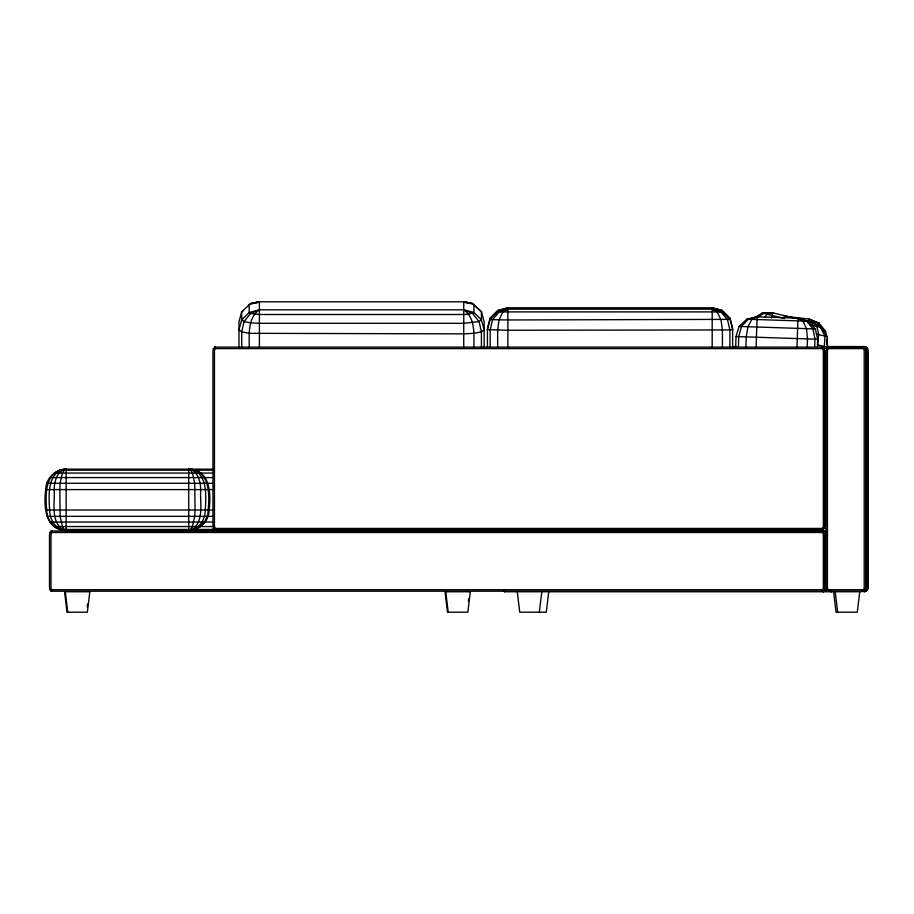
<?xml version="1.0" encoding="UTF-8"?>
<svg xmlns="http://www.w3.org/2000/svg" width="914" height="914" viewBox="0 0 914 914"><rect width="100%" height="100%" fill="white"/><g stroke="black" fill="none" stroke-linecap="round" stroke-linejoin="round"><path stroke-width="1.37" d="M735.69 346.52L736.021 336.546L739.095 326.424L746.818 319.203L757.112 316.804L797.956 318.152L808.079 321.237L815.311 328.949L817.699 339.254L817.47 346.383M738.421 346.612L738.752 336.638L741.46 326.504L748.178 319.249L757.112 316.804L756.106 347.194M745.893 346.863L746.224 336.889L747.938 326.721L751.925 319.363L757.112 316.804M796.997 347.126L797.956 318.152L806.708 321.191L812.934 328.88L814.968 339.163L814.728 346.292M807.211 347.469L807.496 338.911L806.468 328.663L802.972 321.065L797.956 318.152M87.276 606.747L87.607 604.017M468.391 601.298L468.722 598.567M539.34 612.197L541.796 591.758M548.743 591.758L546.298 612.197L519.735 612.197L517.278 591.758M784.063 316.118L809.256 319.123L808.936 321.842L819.07 323.053L825.616 331.359L826.187 335.289M826.782 344.658L826.747 339.208M859.937 591.758L865.238 591.209L866.255 587.668L866.255 350.656L865.238 347.114L864.21 346.566L827.113 346.566M188.73 530.463L192.443 529.457C204.542 520.203 199.698 502.506 200.737 489.596C200.486 482.466 198.715 474.423 192.443 470.162L188.73 469.168C208.141 471.144 206.096 496.176 205.262 510.023C205.296 519.506 199.012 530.051 188.73 530.463L190.683 529.457L192.443 526.555L194.739 516.341L195.048 510.023L194.739 483.278L192.443 473.064L190.683 470.162L188.73 469.168C209.969 469.83 209.683 494.703 208.163 510.023C208.175 520.603 199.515 530.371 188.73 530.463L188.73 469.168C210.334 469.499 211.123 494.12 209.157 510.023C209.135 520.98 199.675 530.428 188.73 530.463L66.128 530.463C44.523 530.131 43.735 505.499 45.7 489.596C45.734 478.65 55.183 469.19 66.128 469.168L212.962 469.168M771.599 317.889L772.844 312.805L796.105 318.518M821.8 327.658L812.523 322.562L811.872 325.213L821.8 327.658L827.273 336.695L827.501 347.274L817.573 344.841L818.681 334.593L816.83 326.435L812.523 322.562L798.847 319.192M824.154 349.388L824.976 336.135L820.464 327.326L812.523 322.562M732.628 346.76L732.628 328.229L729.886 318.026L722.414 310.543L712.189 307.812L507.864 307.812L497.65 310.543L490.167 318.026L487.436 328.229L487.436 346.76M864.21 348.611L864.21 346.566L866.255 347.114L868.3 350.656L868.3 587.668L866.255 591.209L864.21 591.758L864.21 589.713M52.007 531.011L50.99 534.553L50.99 587.668L52.007 591.209M215.476 347.114L214.447 350.656L214.447 526.373L215.476 529.914M828.461 347.114L827.433 350.656L827.433 587.668L828.461 591.209M822.326 529.914L823.343 526.373L823.343 350.656L822.326 347.114M822.326 591.209L823.343 587.668L823.343 534.553L822.326 531.011M863.193 591.209L864.21 587.668L864.21 350.656L863.193 347.114M502.826 590.741L504.597 591.758L859.731 591.758L857.286 612.197L836.036 612.197L833.579 591.758M764.515 317.432L767.223 314.245L772.844 312.805L762.265 313.034L753.216 318.506M51.264 531.011L49.493 534.553L49.493 587.668L51.264 591.209M214.721 347.114L212.951 350.656L212.951 526.373L214.721 529.914M827.707 347.114L825.936 350.656L825.936 587.668L827.707 591.209M823.068 529.914L824.839 526.373L824.839 350.656L823.068 347.114M823.068 591.209L824.839 587.668L824.839 534.553L823.068 531.011M826.416 589.713L823.343 591.758L823.343 589.713M863.936 591.209L865.707 587.668L865.707 350.656L863.936 347.114M496.245 313.525L499.021 310.383L507.864 307.812L507.864 347.366M826.884 589.713L823.343 591.758L825.114 589.713L865.707 589.713M484.169 347.309L484.169 321.842L481.427 311.823L472.584 303.494L463.729 301.803L259.405 301.803L250.55 303.494L241.707 311.823L238.965 321.842L238.965 347.309M243.284 310.669L241.707 311.823L241.707 319.831L238.965 329.851L241.707 331.851L249.191 333.324L463.729 333.85L473.943 333.324L481.427 331.851L484.169 329.851L481.427 319.831L481.427 311.823L472.584 303.494L463.729 301.803L463.729 346.589M757.832 317.444L763.601 313.353L772.844 312.805M830.495 347.114L831.523 347.114M66.128 469.168L64.186 470.162L62.426 473.064L60.13 483.278L59.821 489.596L60.13 516.341L62.426 526.555L64.186 529.457L66.128 530.463L66.128 469.168C44.9 469.83 45.186 494.703 46.705 510.023C46.683 520.603 55.343 530.371 66.128 530.463L62.426 529.457C50.316 520.203 55.171 502.506 54.12 489.596C54.383 482.466 56.154 474.423 62.426 470.162L66.128 469.168C46.717 471.144 48.773 496.176 49.607 510.023C49.562 519.506 55.845 530.051 66.128 530.463M504.037 309.64L507.864 307.812M864.21 591.758L867.283 589.713L867.752 587.668L867.752 350.656L867.283 348.611L864.21 346.566M259.405 346.589L259.405 301.803L249.191 304.488L249.191 312.497L241.707 319.831L244.072 321.568L250.55 322.836L259.405 323.305L463.729 323.305L479.05 321.568L481.427 319.831L473.943 312.497L463.729 309.812L259.405 309.812L249.191 312.497L250.55 313.502L259.405 314.496L463.729 314.496L468.836 314.233L473.943 312.497L473.943 304.488L463.729 301.803M250.55 303.494L259.405 301.803M499.021 310.383L497.65 310.543L497.65 311.903L490.167 319.374L487.436 329.588L507.864 330.262L729.886 329.931L732.628 329.588L729.886 318.026M254.298 302.763L258.125 302.557M732.925 346.566L735.781 346.566M214.447 347.114L823.343 347.114M827.433 347.114L866.255 347.114L867.752 348.611L825.936 348.611M212.951 348.611L824.839 348.611M866.255 350.656L868.3 350.656M59.821 470.162L212.174 470.162M54.12 473.064L212.162 473.064M49.607 477.588L212.391 477.588M46.705 483.278L212.448 483.278M45.7 489.596L212.014 489.596M45.7 510.023L212.014 510.023M46.705 516.341L212.448 516.341M49.607 522.043L212.391 522.043M54.12 526.555L213.59 526.555M212.951 528.418L824.839 528.418M59.821 529.457L215.03 529.457M214.447 529.914L823.343 529.914M193.003 530.463L214.39 530.463M216.492 530.463L821.309 530.463M50.99 531.011L825.388 531.011L823.343 530.463L823.343 532.508M49.493 532.508L824.839 532.508M826.416 532.508L825.114 532.508L823.343 530.463L825.114 531.011M866.255 587.668L868.3 587.668M49.493 589.713L824.839 589.713M865.981 589.713L867.752 589.713L866.255 591.209L50.99 591.209M746.818 319.203L808.079 321.237M739.095 326.424L815.311 328.949M736.021 336.546L817.699 339.254M465.009 302.557L468.836 302.763M823.263 331.085L825.616 331.359M762.265 313.034L784.509 318.495M816.225 333.987L827.273 336.695M829.478 591.209L831.523 591.209M712.189 347.366L712.189 307.812L722.414 310.543L722.414 311.903L729.886 319.374L507.864 319.969L492.543 319.672L490.167 319.374L490.167 318.026M829.752 591.209L831.523 591.758L830.495 591.209M502.826 591.209L504.597 591.209M814.008 322.448L809.256 319.123L819.07 323.053M809.256 319.123L817.722 322.893L821.675 328.743M712.189 307.812L716.028 309.64M503.568 591.209L504.597 591.758M835.213 591.758L837.67 612.197M445.758 591.758L448.214 612.197M65.305 591.758L67.75 612.197M825.388 350.656L825.388 526.373M825.388 534.553L825.388 587.668M729.886 347.023L729.886 329.931L727.521 319.672L721.043 312.074L712.189 309.161L507.864 309.161L497.65 311.903L722.414 311.903L712.189 309.161L717.307 312.2L721.043 319.889L722.414 330.171L722.414 347.274M497.65 347.274L497.65 330.171L499.021 319.889L502.757 312.2L507.864 309.161L499.021 312.074L492.543 319.672L490.167 329.931L490.167 347.023M481.427 347.411L481.427 331.851L479.05 321.568L472.584 313.502L463.729 309.812C475.76 318.038 473.749 334.741 473.943 347.457M249.191 347.457C249.373 334.741 247.374 318.038 259.405 309.812L250.55 313.502L244.072 321.568L241.707 331.851L241.707 347.411M89.823 591.758L87.367 612.197L67.008 612.197L64.551 591.758L89.823 591.758M470.287 591.758L467.831 612.197L447.472 612.197L445.015 591.758L470.287 591.758"/></g></svg>
